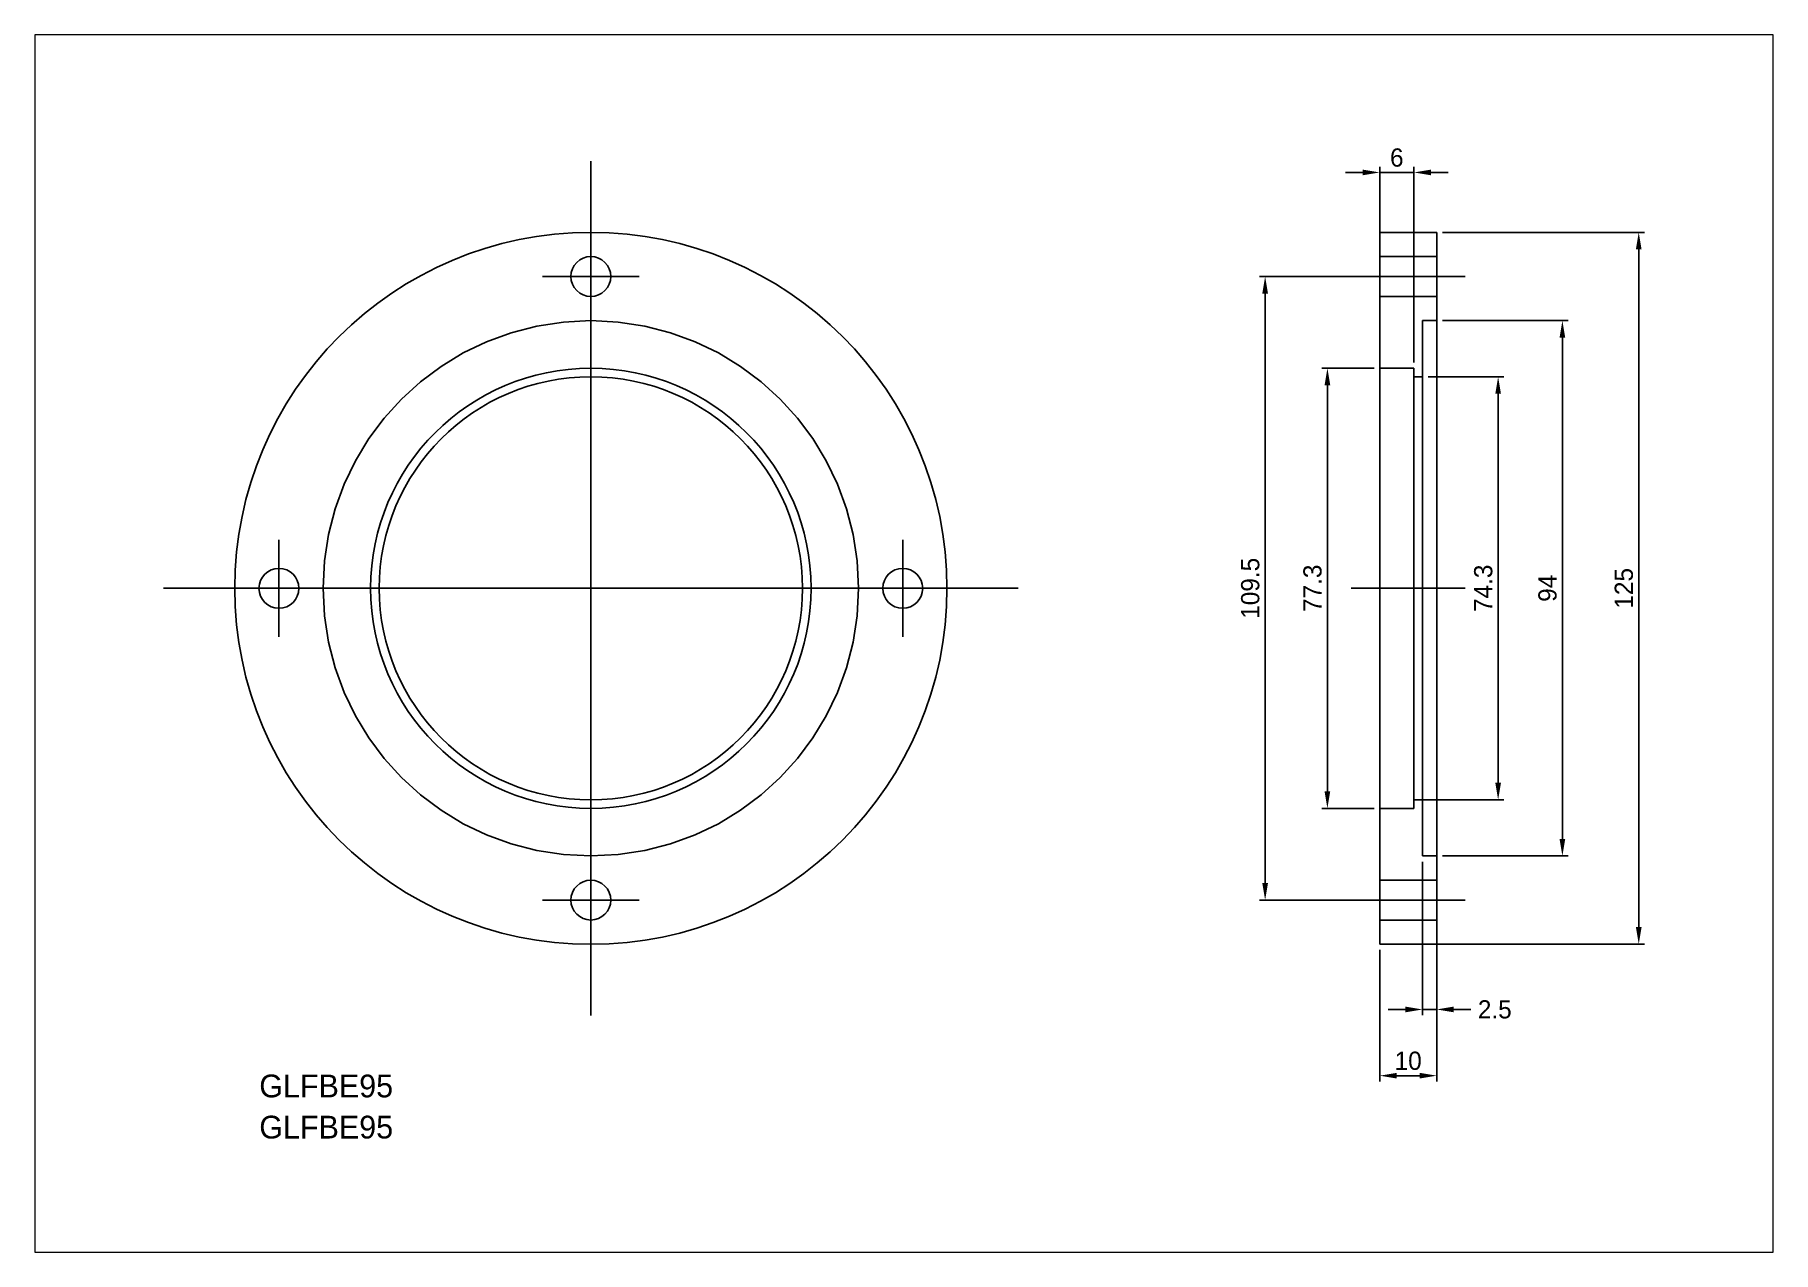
# Paper-space layout 'レイアウト1' of a CAD drawing. Extents: x 1.14 to 10.3, y 0.8 to 7.21.
# The model-space entities are those that its viewports show. They can reach past a viewport. Long polylines and large blocks are cut down to what shows.
import ezdxf

# ---------------------------------------------------------------- set-up
doc = ezdxf.new("R2010")
doc.units = 0
doc.header["$MEASUREMENT"] = 0
doc.linetypes.add('CENTER', pattern=[2, 1.25, -0.25, 0.25, -0.25])
doc.linetypes.add('DASHED', pattern=[0.75, 0.5, -0.25])
doc.layers.get('0').update_dxf_attribs({"linetype": 'CONTINUOUS'})
doc.layers.get('DEFPOINTS').update_dxf_attribs({"linetype": 'CONTINUOUS'})
doc.layers.add('CENTER', color=1, linetype='CONTINUOUS')
doc.layers.add('SIZE', color=7, linetype='CONTINUOUS')
doc.dimstyles.new('MISUMI', dxfattribs={"dimtxt": 3.2, "dimasz": 3, "dimexe": 1, "dimexo": 1, "dimgap": 1, "dimtad": 1, "dimdec": 4, "dimdsep": 46, "dimtxsty": 'STANDARD', "dimcen": 0, "dimadec": 0, "dimazin": 0, "dimtfac": 0.6, "dimtdec": 4, "dimtix": 1, "dimtmove": 2, "dimatfit": 3, "dimfxl": 1, "dimtvp": 1, "dimtolj": 1, "dimarcsym": 0})

# ---------------------------------------------------------------- blocks, each defined once
blk = doc.blocks.new('*D25')
at = {"layer": 'DEFPOINTS', "color": 0, "linetype": 'Continuous'}
for p in [(159.3, 97.55), (150.12, 20.25), (159.3, 20.25)]:
    blk.add_point(p, dxfattribs=at)
at = {"layer": 'SIZE', "color": 0, "linetype": 'Continuous', "lineweight": -2}
for p, q in [((158.3, 97.55), (149.12, 97.55)), ((150.12, 94.55), (150.12, 23.25)), ((158.3, 20.25), (149.12, 20.25))]:
    blk.add_line(p, q, dxfattribs=at)
at = {"layer": 'SIZE', "color": 0, "linetype": 'Continuous'}
for points in [[(149.62, 94.55), (150.62, 94.55), (150.12, 97.55)], [(149.62, 23.25), (150.62, 23.25), (150.12, 20.25)]]:
    blk.add_solid(points, dxfattribs=at)
at = {"layer": 'SIZE', "color": 0, "linetype": 'Continuous', "insert": (147.52, 58.9), "char_height": 3.2, "attachment_point": 5, "rotation": 90}
blk.add_mtext('\\A1;77.3', dxfattribs=at)
blk = doc.blocks.new('*D24')
at = {"layer": 'DEFPOINTS', "color": 0, "linetype": 'Continuous'}
for p in [(166.8, 96.05), (165.3, 21.75), (180.09, 21.75)]:
    blk.add_point(p, dxfattribs=at)
at = {"layer": 'SIZE', "color": 0, "linetype": 'Continuous', "lineweight": -2}
for p, q in [((167.8, 96.05), (181.09, 96.05)), ((180.09, 93.05), (180.09, 24.75)), ((166.3, 21.75), (181.09, 21.75))]:
    blk.add_line(p, q, dxfattribs=at)
at = {"layer": 'SIZE', "color": 0, "linetype": 'Continuous'}
for points in [[(179.59, 93.05), (180.59, 93.05), (180.09, 96.05)], [(179.59, 24.75), (180.59, 24.75), (180.09, 21.75)]]:
    blk.add_solid(points, dxfattribs=at)
at = {"layer": 'SIZE', "color": 0, "linetype": 'Continuous', "insert": (177.49, 58.9), "char_height": 3.2, "attachment_point": 5, "rotation": 90}
blk.add_mtext('\\A1;74.3', dxfattribs=at)
blk = doc.blocks.new('*D23')
at = {"layer": 'DEFPOINTS', "color": 0, "linetype": 'Continuous'}
for p in [(159.3, 113.65), (139.19, 4.15), (159.3, 4.15)]:
    blk.add_point(p, dxfattribs=at)
at = {"layer": 'SIZE', "color": 0, "linetype": 'Continuous', "lineweight": -2}
for p, q in [((158.3, 113.65), (138.19, 113.65)), ((139.19, 110.65), (139.19, 7.15)), ((158.3, 4.15), (138.19, 4.15))]:
    blk.add_line(p, q, dxfattribs=at)
at = {"layer": 'SIZE', "color": 0, "linetype": 'Continuous'}
for points in [[(138.69, 110.65), (139.69, 110.65), (139.19, 113.65)], [(138.69, 7.15), (139.69, 7.15), (139.19, 4.15)]]:
    blk.add_solid(points, dxfattribs=at)
at = {"layer": 'SIZE', "color": 0, "linetype": 'Continuous', "insert": (136.59, 58.9), "char_height": 3.2, "attachment_point": 5, "rotation": 90}
blk.add_mtext('\\A1;109.5', dxfattribs=at)
blk = doc.blocks.new('*D22')
at = {"layer": 'DEFPOINTS', "color": 0, "linetype": 'Continuous'}
for p in [(165.3, 131.92), (159.3, 97.55), (165.3, 97.55)]:
    blk.add_point(p, dxfattribs=at)
at = {"layer": 'SIZE', "color": 0, "linetype": 'Continuous', "lineweight": -2}
for p, q in [((156.3, 131.92), (153.3, 131.92)), ((159.3, 98.55), (159.3, 132.92)), ((159.3, 131.92), (165.3, 131.92)), ((165.3, 98.55), (165.3, 132.92)), ((168.3, 131.92), (171.3, 131.92))]:
    blk.add_line(p, q, dxfattribs=at)
at = {"layer": 'SIZE', "color": 0, "linetype": 'Continuous'}
for points in [[(156.3, 132.42), (156.3, 131.42), (159.3, 131.92)], [(168.3, 132.42), (168.3, 131.42), (165.3, 131.92)]]:
    blk.add_solid(points, dxfattribs=at)
at = {"layer": 'SIZE', "color": 0, "linetype": 'Continuous', "insert": (162.3, 134.52), "char_height": 3.2, "attachment_point": 5}
blk.add_mtext('\\A1;6', dxfattribs=at)
blk = doc.blocks.new('*D21')
at = {"layer": 'DEFPOINTS', "color": 0, "linetype": 'Continuous'}
for p in [(169.3, 105.9), (169.3, 11.9), (191.37, 11.9)]:
    blk.add_point(p, dxfattribs=at)
at = {"layer": 'SIZE', "color": 0, "linetype": 'Continuous', "lineweight": -2}
for p, q in [((170.3, 105.9), (192.37, 105.9)), ((191.37, 102.9), (191.37, 14.9)), ((170.3, 11.9), (192.37, 11.9))]:
    blk.add_line(p, q, dxfattribs=at)
at = {"layer": 'SIZE', "color": 0, "linetype": 'Continuous'}
for points in [[(190.87, 102.9), (191.87, 102.9), (191.37, 105.9)], [(190.87, 14.9), (191.87, 14.9), (191.37, 11.9)]]:
    blk.add_solid(points, dxfattribs=at)
at = {"layer": 'SIZE', "color": 0, "linetype": 'Continuous', "insert": (188.77, 58.9), "char_height": 3.2, "attachment_point": 5, "rotation": 90}
blk.add_mtext('\\A1;94', dxfattribs=at)
blk = doc.blocks.new('*D20')
at = {"layer": 'DEFPOINTS', "color": 0, "linetype": 'Continuous'}
for p in [(166.8, 11.9), (169.3, 11.9), (169.3, -15.05)]:
    blk.add_point(p, dxfattribs=at)
at = {"layer": 'SIZE', "color": 0, "linetype": 'Continuous', "lineweight": -2}
for p, q in [((166.8, 10.9), (166.8, -16.05)), ((169.3, 10.9), (169.3, -16.05)), ((163.8, -15.05), (160.8, -15.05)), ((166.8, -15.05), (169.3, -15.05)), ((172.3, -15.05), (175.3, -15.05))]:
    blk.add_line(p, q, dxfattribs=at)
at = {"layer": 'SIZE', "color": 0, "linetype": 'Continuous'}
for points in [[(163.8, -14.55), (163.8, -15.55), (166.8, -15.05)], [(172.3, -14.55), (172.3, -15.55), (169.3, -15.05)]]:
    blk.add_solid(points, dxfattribs=at)
at = {"layer": 'SIZE', "color": 0, "linetype": 'Continuous', "insert": (179.5, -15.05), "char_height": 3.2, "attachment_point": 5}
blk.add_mtext('\\A1;2.5', dxfattribs=at)
blk = doc.blocks.new('*D19')
at = {"layer": 'DEFPOINTS', "color": 0, "linetype": 'Continuous'}
for p in [(159.3, -3.6), (169.3, -3.6), (169.3, -26.68)]:
    blk.add_point(p, dxfattribs=at)
at = {"layer": 'SIZE', "color": 0, "linetype": 'Continuous', "lineweight": -2}
for p, q in [((159.3, -4.6), (159.3, -27.68)), ((169.3, -4.6), (169.3, -27.68)), ((162.3, -26.68), (166.3, -26.68))]:
    blk.add_line(p, q, dxfattribs=at)
at = {"layer": 'SIZE', "color": 0, "linetype": 'Continuous'}
for points in [[(162.3, -26.18), (162.3, -27.18), (159.3, -26.68)], [(166.3, -26.18), (166.3, -27.18), (169.3, -26.68)]]:
    blk.add_solid(points, dxfattribs=at)
at = {"layer": 'SIZE', "color": 0, "linetype": 'Continuous', "insert": (164.3, -24.08), "char_height": 3.2, "attachment_point": 5}
blk.add_mtext('\\A1;10', dxfattribs=at)
blk = doc.blocks.new('*D18')
at = {"layer": 'DEFPOINTS', "color": 0, "linetype": 'Continuous'}
for p in [(169.3, 121.4), (166.8, -3.6), (204.77, -3.6)]:
    blk.add_point(p, dxfattribs=at)
at = {"layer": 'SIZE', "color": 0, "linetype": 'Continuous', "lineweight": -2}
for p, q in [((170.3, 121.4), (205.77, 121.4)), ((204.77, 118.4), (204.77, -0.6)), ((167.8, -3.6), (205.77, -3.6))]:
    blk.add_line(p, q, dxfattribs=at)
at = {"layer": 'SIZE', "color": 0, "linetype": 'Continuous'}
for points in [[(204.27, 118.4), (205.27, 118.4), (204.77, 121.4)], [(204.27, -0.6), (205.27, -0.6), (204.77, -3.6)]]:
    blk.add_solid(points, dxfattribs=at)
at = {"layer": 'SIZE', "color": 0, "linetype": 'Continuous', "insert": (202.17, 58.9), "char_height": 3.2, "attachment_point": 5, "rotation": 90}
blk.add_mtext('\\A1;125', dxfattribs=at)

msp = doc.modelspace()

# ---------------------------------------------------------------- linework, layer by layer
at = {"color": 7, "linetype": 'Continuous'}
for p, q in [((159.30136, 121.3978), (169.30136, 121.3978)), ((159.30136, -3.6022), (159.30136, 121.3978)), ((169.30136, 121.3978), (169.30136, -3.6022)), ((169.30136, -3.6022), (159.30136, -3.6022))]:
    msp.add_line(p, q, dxfattribs=at)
at = {"color": 3, "linetype": 'DASHED'}
for p, q in [((169.30136, 117.1478), (159.30136, 117.1478)), ((169.30136, 110.1478), (159.30136, 110.1478)), ((166.80136, 105.8978), (169.30136, 105.8978)), ((166.80136, 105.8978), (166.80136, 11.8978)), ((165.30136, 97.5478), (159.30136, 97.5478)), ((165.30136, 20.2478), (165.30136, 97.5478)), ((166.80136, 96.0478), (165.30136, 96.0478)), ((166.80136, 21.7478), (165.30136, 21.7478)), ((165.30136, 20.2478), (159.30136, 20.2478)), ((166.80136, 11.8978), (169.30136, 11.8978)), ((169.30136, 7.6478), (159.30136, 7.6478)), ((169.30136, 0.6478), (159.30136, 0.6478))]:
    msp.add_line(p, q, dxfattribs=at)
at = {"color": 7, "linetype": 'Continuous'}
for centre, radius in [((20.83063, 58.8978), 62.5), ((20.83063, 113.6478), 3.5), ((20.83063, 58.8978), 38.65), ((20.83063, 58.8978), 37.15), ((-33.91937, 58.8978), 3.5), ((75.58063, 58.8978), 3.5), ((20.83063, 4.1478), 3.5)]:
    msp.add_circle(centre, radius, dxfattribs=at)
at = {"color": 3, "linetype": 'DASHED'}
msp.add_circle((20.83063, 58.8978), 47, dxfattribs=at)
at = {"layer": 'CENTER', "color": 1, "linetype": 'CENTER'}
for p, q in [((20.83063, 133.8978), (20.83063, -16.1022)), ((29.33063, 113.6478), (12.33063, 113.6478)), ((174.30136, 113.6478), (154.30136, 113.6478)), ((-33.91937, 67.3978), (-33.91937, 50.3978)), ((75.58063, 50.3978), (75.58063, 67.3978)), ((95.83063, 58.8978), (-54.16937, 58.8978)), ((174.30136, 58.8978), (154.30136, 58.8978)), ((12.33063, 4.1478), (29.33063, 4.1478)), ((174.30136, 4.1478), (154.30136, 4.1478))]:
    msp.add_line(p, q, dxfattribs=at)

# ---------------------------------------------------------------- texts
at = {"color": 7, "linetype": 'Continuous'}
for p in [(-37.36839, -30.48543), (-37.36839, -37.70847)]:
    msp.add_text('GLFBE95', height=4, dxfattribs=at).set_placement(p)

# ---------------------------------------------------------------- dimensions: what is measured, and where the dimension line sits
at = {"layer": 'SIZE', "linetype": 'Continuous'}
for base, p1, p2, picture, middle in [((165.30136, 131.92327), (159.30136, 97.5478), (165.30136, 97.5478), '*D22', (162.30136, 134.52327)), ((169.30136, -26.6766), (159.30136, -3.6022), (169.30136, -3.6022), '*D19', (164.30136, -24.0766))]:
    dim = msp.add_linear_dim(base=base, p1=p1, p2=p2, dimstyle='MISUMI', dxfattribs=at)
    dim.commit()
    dim.dimension.update_dxf_attribs({"geometry": picture, "text_midpoint": middle})
for base, p1, p2, picture, middle in [((204.77106, -3.6022), (169.30136, 121.3978), (166.80136, -3.6022), '*D18', (202.17106, 58.8978)), ((139.18841, 4.1478), (159.30136, 113.6478), (159.30136, 4.1478), '*D23', (136.58841, 58.8978)), ((191.37245, 11.8978), (169.30136, 105.8978), (169.30136, 11.8978), '*D21', (188.77245, 58.8978)), ((150.11885, 20.2478), (159.30136, 97.5478), (159.30136, 20.2478), '*D25', (147.51885, 58.8978)), ((180.08942, 21.7478), (166.80136, 96.0478), (165.30136, 21.7478), '*D24', (177.48942, 58.8978))]:
    dim = msp.add_linear_dim(base=base, p1=p1, p2=p2, angle=90, dimstyle='MISUMI', dxfattribs=at)
    dim.commit()
    dim.dimension.update_dxf_attribs({"geometry": picture, "text_midpoint": middle})
dim = msp.add_linear_dim(base=(169.30136, -15.04594), p1=(166.80136, 11.8978), p2=(169.30136, 11.8978), dimstyle='MISUMI', dxfattribs=at)
dim.commit()
dim.dimension.update_dxf_attribs({"geometry": '*D20', "text_midpoint": (179.50136, -15.04594), "dimtype": 160})

psp = doc.layouts.new('レイアウト1')

# ---------------------------------------------------------------- viewports
at = {"layer": 'SIZE', "linetype": 'Continuous'}
psp.add_viewport(center=(5.7217, 4.0083), size=(9.1547, 6.413333), view_center_point=(75.80084, 49.2074), view_height=213.7777686, dxfattribs=at)

doc.saveas('drawing.dxf')
